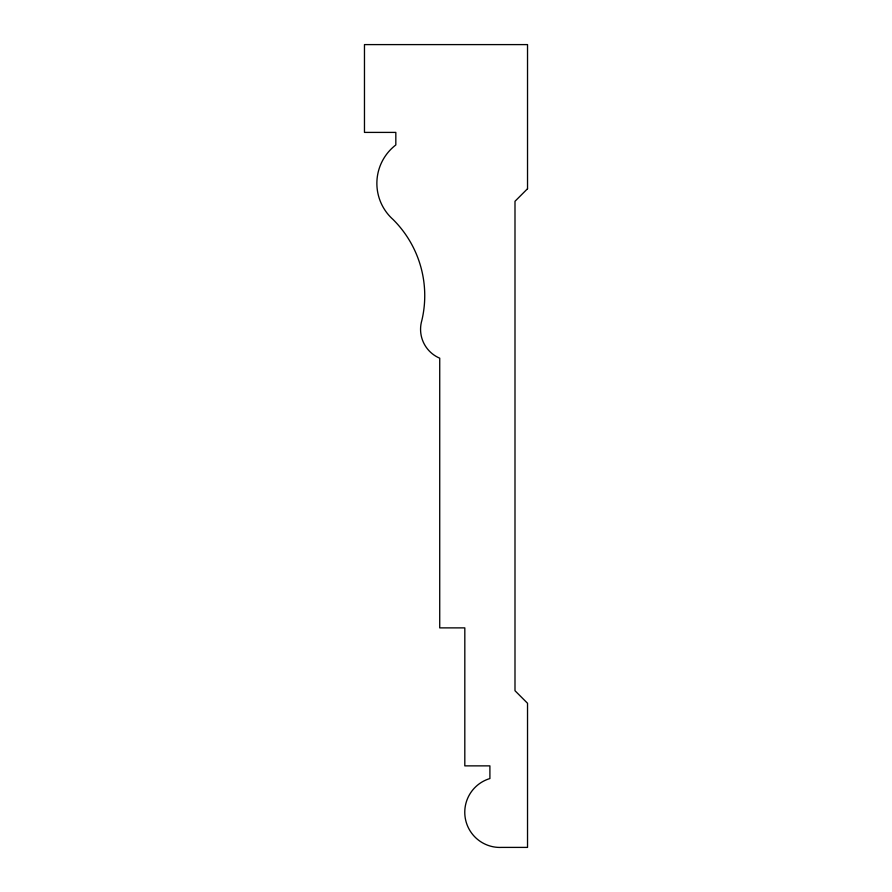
<?xml version="1.0" encoding="UTF-8"?>
<svg xmlns="http://www.w3.org/2000/svg" width="892" height="892" viewBox="0 0 892 892"><rect width="100%" height="100%" fill="white"/><g stroke="black" fill="none" stroke-linecap="round" stroke-linejoin="round"><path stroke-width="1.34" d="M527.529 188.736L514.996 201.28L514.996 690.72L527.529 703.264L527.529 847.4L501.672 847.4A35.178 35.178 0 0 1 489.909 778.549L489.898 765.871L464.81 765.871L464.821 627.879L439.723 627.879L439.734 358.194A31.354 31.354 0 0 1 421.849 320.418A107.386 107.386 0 0 0 393.071 219.51A48.413 48.413 0 0 1 395.825 144.95L395.825 132.406L364.471 132.406L364.471 44.6L527.529 44.6L527.529 188.736"/></g></svg>
